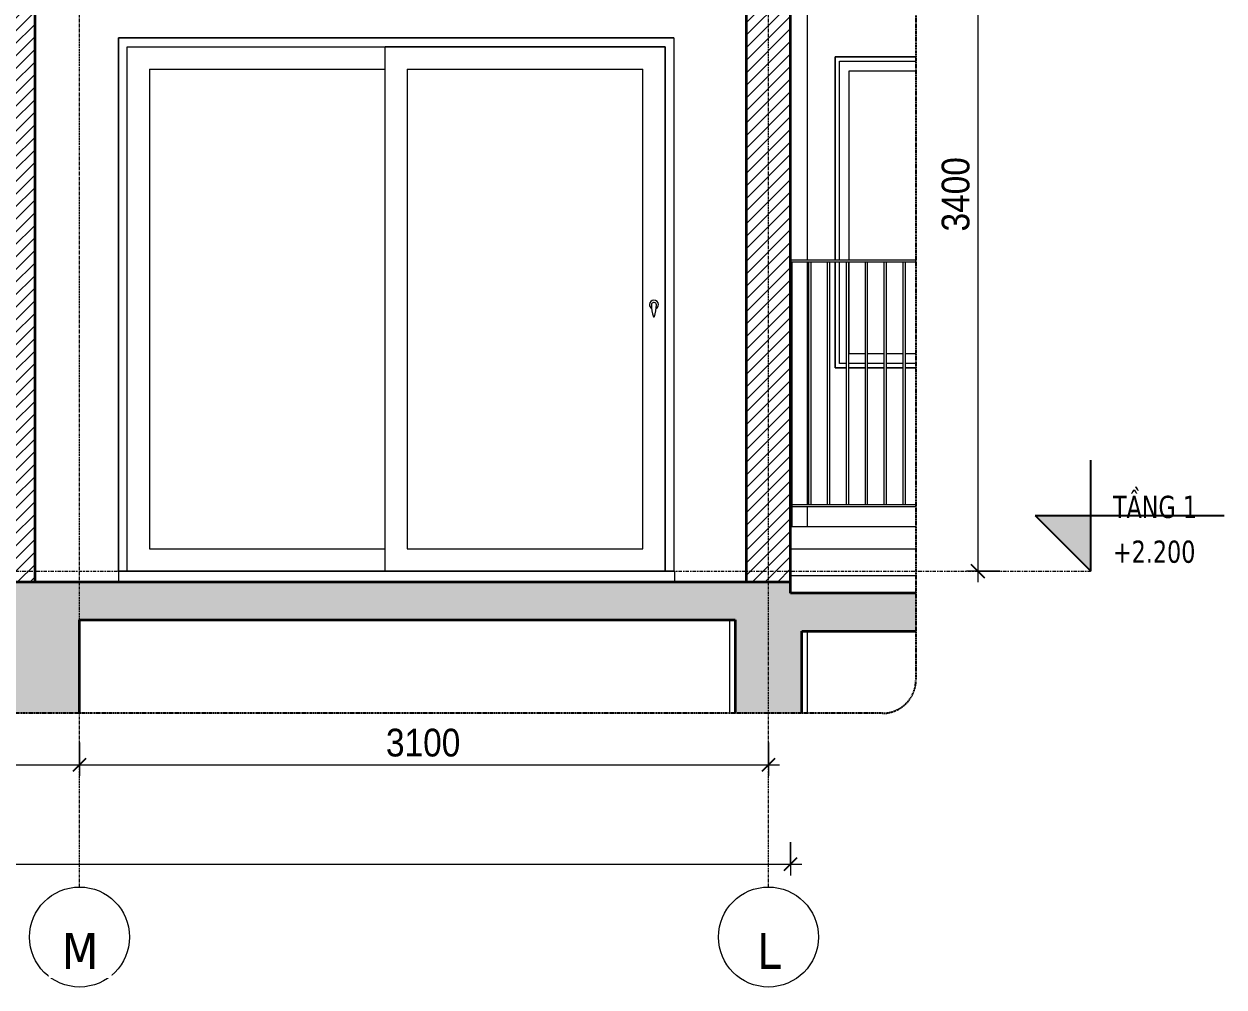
# Model space of a CAD drawing. Header units: millimetres. Extents: x 31157 to 224036, y 218 to 80529.
# Drawn here: x 115452 to 120852, y 328 to 4663 of the extents above; entities that cross this region are included whole.
import ezdxf

# ---------------------------------------------------------------- set-up
doc = ezdxf.new("R2010")
doc.units = ezdxf.units.MM
for name, pattern in [('Centre', [31.75, 6.35, -4.7625, 15.875, -4.7625]), ('Grid Line', [22.225, 12.7, -3.175, 3.175, -3.175]), ('Hidden', [7.14375, 4.7625, -2.38125])]:
    doc.linetypes.add(name, pattern=pattern)
for name, color, linetype, lineweight in [('0-5', 170, 'Continuous', 5), ('A-ANNO-DIMS', 211, 'Continuous', 9), ('A-ANNO-DIMS-50', 211, 'Continuous', 9), ('A-DETL-GENF', 92, 'Continuous', 18), ('A-DETL-GENF-4', 92, 'Hidden', 25), ('A-DETL-GENF-5', 9, 'Continuous', 18), ('A-DETL-MEDM', 33, 'Continuous', 35), ('A-DOOR', 31, 'Continuous', 18), ('A-DOOR-FRAM-1', 31, 'Continuous', 18), ('A-FLOR-2', 7, 'Continuous', 18), ('A-FLOR-HRAL', 11, 'Continuous', 18), ('A-FLOR-HRAL-2', 7, 'Continuous', 18), ('A-FLOR-LEVL', 51, 'Continuous', 9), ('A-FLOR-LEVL-1', 51, 'Continuous', 25), ('A-FLOR-LEVL-2', 51, 'Centre', 9), ('A-GLAZ', 151, 'Continuous', 18), ('A-GLAZ-4', 7, 'Continuous', 18), ('A-WALL', 113, 'Continuous', 18), ('A-WALL-5', 7, 'Continuous', 18), ('A-WALL-6', 250, 'Continuous', 35), ('A-WALL-PATT-1', 9, 'Continuous', 18), ('A-WALL-PATT-2', 111, 'Continuous', 18), ('S-BEAM-2', 7, 'Continuous', 18), ('S-COLS-8', 7, 'Continuous', 18), ('S-GRID-1', 1, 'Grid Line', 9), ('S-GRID-IDEN', 1, 'Continuous', 9)]:
    doc.layers.add(name, color=color, linetype=linetype, lineweight=lineweight)
doc.styles.add('Tahoma_B', font='tahomabd.ttf', dxfattribs={"height": 162.5})
doc.styles.add('Tahoma_B_1', font='tahomabd.ttf', dxfattribs={"width": 0.85, "height": 100})
doc.styles.add('UTM Avo', font='', dxfattribs={"width": 0.9, "height": 125})
doc.styles.get('UTM Avo').set_extended_font_data('UTM Avo')
doc.dimstyles.new('1_Dim_chi_tiet_2_5', dxfattribs={"dimscale": 304.8, "dimtxt": 124.912619, "dimasz": 0.19685, "dimexe": 0.164042, "dimexo": 0.0625, "dimgap": 0.016404, "dimtad": 1, "dimdec": 0, "dimrnd": 5, "dimzin": 0, "dimdsep": 46, "dimtxsty": 'UTM Avo', "dimblk1": 'OBLIQUE', "dimblk2": 'OBLIQUE', "dimsah": 1, "dimcen": 0.09, "dimdle": 0.164042, "dimazin": 0, "dimtfac": 1, "dimtdec": 4, "dimtix": 1, "dimtmove": 0, "dimatfit": 3, "dimfxl": 0.328084, "dimfxlon": 1, "dimtvp": 1, "dimtolj": 1, "dimtzin": 0, "dimarcsym": 2})

# ---------------------------------------------------------------- blocks, each defined once
blk = doc.blocks.new('NCV_TKTC_KET CAU_rvt-7-TKCS_CĂN HỘ LOẠI 2 - MẶT CẮT 6')
at = {"layer": 'S-BEAM-2'}
blk.add_line((-69836.9, 2300), (-69273.4, 2300), dxfattribs=at)
at = {"layer": 'S-COLS-8'}
for p, q in [((-69761.9, 3600), (-69761.9, 5100)), ((-69761.9, 2500), (-69761.9, 3590)), ((-69761.9, 2400), (-69761.9, 2490)), ((-70111.9, 1980), (-70111.9, 1560)), ((-69761.9, 1560), (-69761.9, 1930))]:
    blk.add_line(p, q, dxfattribs=at)
blk = doc.blocks.new('M_Fixed - 900 x 1400-553070-TKCS_CĂN HỘ LOẠI 2 - MẶT CẮT 6')
at = {"layer": 'A-GLAZ-4'}
for p, q in [((-69273.4, 4515), (-69636.9, 4515)), ((-69636.9, 4515), (-69636.9, 3600)), ((-69617.9, 3600), (-69617.9, 4496)), ((-69617.9, 4496), (-69273.4, 4496)), ((-69573.9, 3600), (-69573.9, 4452)), ((-69573.9, 4452), (-69273.4, 4452)), ((-69636.9, 3590), (-69636.9, 3115)), ((-69617.9, 3134), (-69617.9, 3590)), ((-69573.9, 3178), (-69573.9, 3590)), ((-69585.5, 3134), (-69617.9, 3134)), ((-69500.5, 3134), (-69575.5, 3134)), ((-69500.5, 3178), (-69573.9, 3178)), ((-69415.6, 3178), (-69490.5, 3178)), ((-69415.6, 3134), (-69490.5, 3134)), ((-69330.7, 3178), (-69405.6, 3178)), ((-69330.7, 3134), (-69405.6, 3134)), ((-69273.4, 3178), (-69320.7, 3178)), ((-69273.4, 3134), (-69320.7, 3134)), ((-69636.9, 3115), (-69585.5, 3115)), ((-69575.5, 3115), (-69500.5, 3115)), ((-69490.5, 3115), (-69415.6, 3115)), ((-69405.6, 3115), (-69330.7, 3115)), ((-69320.7, 3115), (-69273.4, 3115))]:
    blk.add_line(p, q, dxfattribs=at)
blk = doc.blocks.new('Railing - 10mm-457212-TKCS_CĂN HỘ LOẠI 2 - MẶT CẮT 6')
at = {"layer": 'A-FLOR-HRAL-2'}
for p, q in [((-69330.7, 2500), (-69330.7, 3590)), ((-69320.7, 2500), (-69320.7, 3590))]:
    blk.add_line(p, q, dxfattribs=at)
blk = doc.blocks.new('Railing - 50 x 10mm-457210-TKCS_CĂN HỘ LOẠI 2 - MẶT CẮT 6')
at = {"layer": 'A-FLOR-HRAL-2'}
for p, q in [((-69830.3, 3590), (-69836.9, 3590)), ((-69830.3, 2400), (-69830.3, 3590))]:
    blk.add_line(p, q, dxfattribs=at)
blk = doc.blocks.new('Railing - Railing-850823-TKCS_CĂN HỘ LOẠI 2 - MẶT CẮT 6')
at = {"layer": 'A-FLOR-HRAL-2'}
for p, q in [((-69835.3, 2490), (-69835.3, 2500)), ((-69835.3, 2500), (-69273.4, 2500)), ((-69273.4, 2490), (-69835.3, 2490))]:
    blk.add_line(p, q, dxfattribs=at)
for name, p in [('Railing - 50 x 10mm-457210-TKCS_CĂN HỘ LOẠI 2 - MẶT CẮT 6', (0, 0)), ('Railing - 10mm-457212-TKCS_CĂN HỘ LOẠI 2 - MẶT CẮT 6', (-424.7, 0)), ('Railing - 10mm-457212-TKCS_CĂN HỘ LOẠI 2 - MẶT CẮT 6', (-339.8, 0)), ('Railing - 10mm-457212-TKCS_CĂN HỘ LOẠI 2 - MẶT CẮT 6', (-254.8, 0)), ('Railing - 10mm-457212-TKCS_CĂN HỘ LOẠI 2 - MẶT CẮT 6', (-169.9, 0)), ('Railing - 10mm-457212-TKCS_CĂN HỘ LOẠI 2 - MẶT CẮT 6', (-84.9, 0)), ('Railing - 10mm-457212-TKCS_CĂN HỘ LOẠI 2 - MẶT CẮT 6', (0, 0))]:
    blk.add_blockref(name, p)
blk = doc.blocks.new('Top Rail Type - Top Rail_Internal_-850824-TKCS_CĂN HỘ LOẠI 2 - MẶT CẮT 6')
at = {"layer": 'A-FLOR-HRAL-2'}
for p, q in [((-69835.3, 3590), (-69835.3, 3600)), ((-69273.4, 3600), (-69835.3, 3600)), ((-69273.4, 3590), (-69835.3, 3590))]:
    blk.add_line(p, q, dxfattribs=at)
blk = doc.blocks.new('NCV_TKTC_TANG 1_rvt-7-TKCS_CĂN HỘ LOẠI 2 - MẶT CẮT 6')
at = {"layer": 'A-WALL-PATT-1'}
h = blk.add_hatch(dxfattribs=at)
h.set_pattern_fill('FP_22', color=256, style=0, pattern_type=2)
h.set_pattern_definition([(45, (-76875.88, 15875), (-28.28427, 28.28427), [])])
h.paths.add_polyline_path([(-73336.9, 2150), (-73236.9, 2150), (-73236.9, 4950), (-73336.9, 4950), (-73336.9, 2696.3)])
at = {"layer": 'A-FLOR-2'}
for p, q in [((-72860.3, 2200), (-70360.3, 2200)), ((-72860.3, 2150), (-72860.3, 2200)), ((-70360.3, 2200), (-70360.3, 2150))]:
    blk.add_line(p, q, dxfattribs=at)
at = {"layer": 'A-WALL-5'}
for p, q in [((-69636.9, 3600), (-69636.9, 4515)), ((-69636.9, 4515), (-69273.4, 4515)), ((-69636.9, 3115), (-69636.9, 3590)), ((-69585.5, 3115), (-69636.9, 3115)), ((-69500.5, 3115), (-69575.5, 3115)), ((-69415.6, 3115), (-69490.5, 3115)), ((-69330.7, 3115), (-69405.6, 3115)), ((-69273.4, 3115), (-69320.7, 3115)), ((-69273.4, 2400), (-69836.9, 2400)), ((-69836.9, 2180), (-69273.4, 2180))]:
    blk.add_line(p, q, dxfattribs=at)
at = {"layer": 'A-WALL-6'}
blk.add_line((-73236.9, 2150), (-73236.9, 4950), dxfattribs=at)
at = {"layer": 'A-FLOR-HRAL'}
for name in ['Railing - Railing-850823-TKCS_CĂN HỘ LOẠI 2 - MẶT CẮT 6', 'Top Rail Type - Top Rail_Internal_-850824-TKCS_CĂN HỘ LOẠI 2 - MẶT CẮT 6']:
    blk.add_blockref(name, (0, 0), dxfattribs=at)
at = {"layer": 'A-GLAZ'}
blk.add_blockref('M_Fixed - 900 x 1400-553070-TKCS_CĂN HỘ LOẠI 2 - MẶT CẮT 6', (0, 0), dxfattribs=at)
blk = doc.blocks.new('DEG_02-DEG_03 - DEG_02-2500x2400mm-CỬA ĐI 02 CÁNH TRƯỢT-625766-TKCS_CĂN HỘ LOẠI 2 - MẶT CẮT 6')
at = {"layer": 'A-DOOR'}
for p, q in [((-70402.3, 4560), (-71662.3, 4560)), ((-71662.3, 2200), (-71662.3, 4560)), ((-70402.3, 4560), (-70402.3, 2200)), ((-72722.3, 4460), (-72722.3, 2300)), ((-72722.3, 4460), (-71662.3, 4460)), ((-71562.3, 4460), (-71562.3, 2300)), ((-71562.3, 4460), (-70502.3, 4460)), ((-70502.3, 2300), (-70502.3, 4460)), ((-72722.3, 2300), (-71662.3, 2300)), ((-71562.3, 2300), (-70502.3, 2300)), ((-70402.3, 2200), (-71662.3, 2200))]:
    blk.add_line(p, q, dxfattribs=at)
at = {"layer": 'A-DOOR', "flags": 128}
blk.add_lwpolyline([(-70450.8, 3408.7), (-70450.8, 3408.7), (-70450.8, 3408.7), (-70450.8, 3408.7), (-70450.8, 3408.7), (-70450.8, 3408.7), (-70450.9, 3408.7), (-70450.9, 3408.7), (-70450.9, 3408.7), (-70450.9, 3408.7), (-70450.9, 3408.7), (-70451, 3408.7), (-70451, 3408.7), (-70451, 3408.7), (-70451, 3408.7), (-70451.1, 3408.7), (-70451.1, 3408.7), (-70451.1, 3408.7), (-70451.2, 3408.7), (-70451.2, 3408.7), (-70451.3, 3408.7), (-70451.3, 3408.7), (-70451.4, 3408.7), (-70451.4, 3408.7), (-70451.5, 3408.7), (-70451.5, 3408.7), (-70451.6, 3408.7), (-70451.6, 3408.7), (-70451.7, 3408.7), (-70451.7, 3408.7), (-70451.8, 3408.7), (-70451.8, 3408.7), (-70451.9, 3408.7), (-70451.9, 3408.7), (-70452, 3408.7), (-70452.1, 3408.7), (-70452.1, 3408.7), (-70452.2, 3408.7), (-70452.2, 3408.7), (-70452.3, 3408.7), (-70452.4, 3408.7), (-70452.4, 3408.7), (-70452.5, 3408.7), (-70452.5, 3408.7), (-70452.6, 3408.7), (-70452.7, 3408.7), (-70452.7, 3408.7), (-70452.8, 3408.7), (-70452.8, 3408.7), (-70452.9, 3408.7), (-70452.9, 3408.7), (-70453, 3408.7), (-70453, 3408.7), (-70453.1, 3408.7), (-70453.1, 3408.7), (-70453.2, 3408.7), (-70453.2, 3408.7), (-70453.3, 3408.7), (-70453.3, 3408.7), (-70453.4, 3408.7), (-70453.4, 3408.7), (-70453.5, 3408.7), (-70453.5, 3408.7), (-70453.5, 3408.7), (-70453.6, 3408.7), (-70453.6, 3408.7), (-70453.6, 3408.7), (-70453.7, 3408.7), (-70453.7, 3408.7), (-70453.7, 3408.7), (-70453.7, 3408.7), (-70453.7, 3408.7), (-70453.8, 3408.7), (-70453.8, 3408.7), (-70453.8, 3408.7), (-70453.8, 3408.7), (-70453.8, 3408.7), (-70453.8, 3408.7), (-70453.8, 3408.7)], dxfattribs=at)
at = {"layer": 'A-DOOR'}
for centre, radius, start, end in [((-70452.3, 3400), 20, 0, 180), ((-70453.8, 3399.2), 9.45, 90, 180), ((-70450.8, 3399.2), 9.45, 0, 90), ((-70452.3, 3400), 20, 180, 240), ((-70298.5, 3399.2), 164.8, 180, 199.134), ((-70606.1, 3399.2), 164.8, 340.866, 0), ((-70452.3, 3400), 20, 300, 0), ((-70451.9, 3346), 2.34, 199.134, 261.031), ((-70452.7, 3346), 2.34, 278.969, 340.866)]:
    blk.add_arc(centre, radius, start, end, dxfattribs=at)
at = {"layer": 'A-DOOR-FRAM-1'}
for p, q in [((-70362.3, 4600), (-72862.3, 4600)), ((-72862.3, 4600), (-72862.3, 2200)), ((-70362.3, 4600), (-70362.3, 2200)), ((-72822.3, 2200), (-72822.3, 4560)), ((-72822.3, 4560), (-70402.3, 4560)), ((-70402.3, 2200), (-70402.3, 4560)), ((-72862.3, 2200), (-72822.3, 2200)), ((-70362.3, 2200), (-70402.3, 2200))]:
    blk.add_line(p, q, dxfattribs=at)
blk = doc.blocks.new('BORDER VIEW - BORDER VIEW-3689315-TKCS_CĂN HỘ LOẠI 2 - MẶT CẮT 6')
at = {"layer": 'A-DETL-GENF-4'}
for p, q in [((-69273.4, 5870), (-69273.4, 1710)), ((-69423.4, 1560), (-78686.9, 1560))]:
    blk.add_line(p, q, dxfattribs=at)
blk.add_arc((-69423.4, 1710), 150, 270, 0, dxfattribs=at)
blk = doc.blocks.new('Level - CAO ĐỘ LEVEL-350587-TKCS_CĂN HỘ LOẠI 2 - MẶT CẮT 6')
at = {"layer": 'A-FLOR-LEVL'}
blk.add_hatch(color=256, dxfattribs=at).paths.add_polyline_path([(-68486.9, 2450), (-68486.9, 2200), (-68736.9, 2450)])
at = {"layer": 'A-FLOR-LEVL-1'}
for p, q in [((-68486.9, 2200), (-68486.9, 2700)), ((-68736.9, 2450), (-68486.9, 2200)), ((-68736.9, 2450), (-67886.9, 2450))]:
    blk.add_line(p, q, dxfattribs=at)
blk = doc.blocks.new('Grid - M_Grid Head - Circle-353313-TKCS_CĂN HỘ LOẠI 2 - MẶT CẮT 6')
at = {"layer": 'S-GRID-IDEN'}
blk.add_circle((-69936.9, 552.7), 225, dxfattribs=at)
blk = doc.blocks.new('DIMBLOCK108-TKCS_CĂN HỘ LOẠI 2 - MẶT CẮT 6')
at = {"layer": 'A-ANNO-DIMS-50'}
for p, q in [((110502, 980.4), (110502, 830.4)), ((110502, 880.4), (110502, 980.4)), ((118902, 980.4), (118902, 830.4)), ((118902, 880.4), (118902, 980.4)), ((110452, 880.4), (118952, 880.4))]:
    blk.add_line(p, q, dxfattribs=at)
at = {"layer": 'A-ANNO-DIMS-50', "lineweight": 25}
for p, q in [((110502, 880.4), (110472, 850.4)), ((110502, 880.4), (110532, 910.4)), ((118902, 880.4), (118872, 850.4)), ((118902, 880.4), (118932, 910.4))]:
    blk.add_line(p, q, dxfattribs=at)
at = {"layer": 'A-ANNO-DIMS-50', "color": 0, "insert": (114530.9, 1042.8), "char_height": 125, "width": 410.824, "attachment_point": 1, "line_spacing_factor": 1.110334, "style": 'UTM Avo'}
blk.add_mtext('8400', dxfattribs=at)
blk = doc.blocks.new('_Oblique')
at = {"color": 0, "linetype": 'ByBlock', "lineweight": -2}
blk.add_line((-0.5, -0.5), (0.5, 0.5), dxfattribs=at)
blk = doc.blocks.new('DIMBLOCK109-TKCS_CĂN HỘ LOẠI 2 - MẶT CẮT 6')
at = {"layer": 'A-ANNO-DIMS-50'}
for p, q in [((110502, 1428.1), (110502, 1278.1)), ((110502, 1328.1), (110502, 1428.1)), ((115702.1, 1428.1), (115702.1, 1278.1)), ((115702.1, 1328.1), (115702.1, 1428.1)), ((110452, 1328.1), (115702.1, 1328.1))]:
    blk.add_line(p, q, dxfattribs=at)
at = {"layer": 'A-ANNO-DIMS-50', "lineweight": 25}
for p, q in [((110502, 1328.1), (110532, 1358.1)), ((115702.1, 1328.1), (115732.1, 1358.1)), ((110502, 1328.1), (110472, 1298.1)), ((115702.1, 1328.1), (115672.1, 1298.1))]:
    blk.add_line(p, q, dxfattribs=at)
at = {"layer": 'A-ANNO-DIMS-50', "color": 0, "insert": (112930.9, 1490.5), "char_height": 125, "width": 410.824, "attachment_point": 1, "line_spacing_factor": 1.110334, "style": 'UTM Avo'}
blk.add_mtext('5200', dxfattribs=at)
blk = doc.blocks.new('DIMBLOCK110-TKCS_CĂN HỘ LOẠI 2 - MẶT CẮT 6')
at = {"layer": 'A-ANNO-DIMS-50'}
for p, q in [((115702.1, 1428.1), (115702.1, 1278.1)), ((115702.1, 1328.1), (115702.1, 1428.1)), ((118802, 1428.1), (118802, 1278.1)), ((118802, 1328.1), (118802, 1428.1)), ((115702.1, 1328.1), (118852, 1328.1))]:
    blk.add_line(p, q, dxfattribs=at)
at = {"layer": 'A-ANNO-DIMS-50', "lineweight": 25}
for p, q in [((115702.1, 1328.1), (115732.1, 1358.1)), ((118802, 1328.1), (118832, 1358.1)), ((115702.1, 1328.1), (115672.1, 1298.1)), ((118802, 1328.1), (118772, 1298.1))]:
    blk.add_line(p, q, dxfattribs=at)
at = {"layer": 'A-ANNO-DIMS-50', "color": 0, "insert": (117080.9, 1490.5), "char_height": 125, "width": 410.824, "attachment_point": 1, "line_spacing_factor": 1.110334, "style": 'UTM Avo'}
blk.add_mtext('3100', dxfattribs=at)
blk = doc.blocks.new('DIMBLOCK118-TKCS_CĂN HỘ LOẠI 2 - MẶT CẮT 6')
at = {"layer": 'A-ANNO-DIMS-50', "lineweight": 25}
for p, q in [((119743.9, 5600), (119713.9, 5630)), ((119743.9, 5600), (119773.9, 5570)), ((119743.9, 2200), (119713.9, 2230)), ((119743.9, 2200), (119773.9, 2170))]:
    blk.add_line(p, q, dxfattribs=at)
at = {"layer": 'A-ANNO-DIMS-50'}
for p, q in [((119743.9, 5650), (119743.9, 2150)), ((119843.9, 5600), (119693.9, 5600)), ((119743.9, 5600), (119843.9, 5600)), ((119843.9, 2200), (119693.9, 2200)), ((119743.9, 2200), (119843.9, 2200))]:
    blk.add_line(p, q, dxfattribs=at)
at = {"layer": 'A-ANNO-DIMS-50', "color": 0, "insert": (119581.5, 3728.8), "char_height": 125, "width": 410.824, "attachment_point": 1, "rotation": 90, "line_spacing_factor": 1.110334, "style": 'UTM Avo'}
blk.add_mtext('3400', dxfattribs=at)

msp = doc.modelspace()

# ---------------------------------------------------------------- hatches: boundary and pattern name
at = {"layer": 'A-DETL-GENF-5'}
h = msp.add_hatch(dxfattribs=at)
h.set_pattern_fill('FP_23', color=256, style=0, pattern_type=2)
h.set_pattern_definition([(50, (111863.1, 15875), (364.368, -31.8783), [38.1, -419.1]), (355, (111863.1, 15875), (-70.486, 382.113), [30.48, -335.28]), (100.451, (111893.46, 15872.34), (293.885, 350.233), [32.38, -356.18]), (46.184, (111863.1, 15976.6), (542.158, -84.086), [57.15, -628.65]), (96.636, (111908.3, 15969.6), (474.805, 494.855), [48.57, -534.27]), (351.184, (111863.1, 15976.6), (474.81, 494.85), [45.72, -502.92]), (21, (111913.9, 15951.2), (303.2285, -204.5305), [38.1, -419.1]), (326, (111913.9, 15951.2), (123.604, 368.376), [30.48, -335.28]), (71.451, (111939.17, 15934.16), (426.834, 163.843), [32.38, -356.18]), (37.5, (111863.1, 15875), (6.1766, 169.1102), [3.353, -327.863, 3.353, -337.007, -336.55]), (37.5, (111863.1, 15875), (6.1766, 169.1102), [-671.576, 3.353, -333.197]), (7.5, (111863.1, 15875), (133.6389, 200.3615), [3.353, -190.703, 3.353, -320.243, -128.27]), (7.5, (111863.1, 15875), (133.6389, 200.3615), [-517.652, 3.353, -124.917]), (327.5, (111749.82, 15875), (271.1818, -11.4584), [3.353, -123.647, 3.353, -392.887, -525.78]), (327.5, (111749.82, 15875), (271.1818, -11.4584), [-523.24, 3.353, -522.427]), (317.5, (111699.02, 15875), (296.2585, 50.853), [3.353, -161.747, 3.353, -259.791, -373.38]), (317.5, (111699.02, 15875), (296.2585, 50.853), [-428.244, 3.353, -370.027]), (45, (111863.1, 15875), (-125.7236, 125.7236), []), (45, (111863.1, 16065.5), (-125.7236, 125.7236), [])])
h.paths.add_polyline_path([(115502.1, 1560), (115702.1, 1560), (115702.1, 1980), (118652, 1980), (118652, 1560), (118952, 1560), (118952, 1930), (119465.5, 1930), (119465.5, 2100), (118902, 2100), (118902, 2150), (112202, 2150), (112202, 2100), (110502, 2100), (110502, 1560), (110805.7, 1560), (110805.7, 1930), (112305.7, 1930), (112305.7, 1980), (115402.1, 1980), (115402.1, 1560), (115407.6, 1560)])
h.paths.add_polyline_path([(110702, 4900), (110805.7, 4900), (110805.7, 5500), (110502, 5500), (110502, 4900), (110529.9, 4900)])
h.paths.add_polyline_path([(115402.1, 4950), (115702.1, 4950), (115702.1, 5335), (118652, 5335), (118652, 4950), (118952, 4950), (118952, 5500), (115502, 5500), (115502, 5550), (112202, 5550), (112202, 5050), (112402, 5050), (112402, 5385), (115402.1, 5385), (115402.1, 5032.2)])
at = {"layer": 'A-WALL-PATT-2'}
h = msp.add_hatch(dxfattribs=at)
h.set_pattern_fill('FP_22', color=256, style=0, pattern_type=2)
h.set_pattern_definition([(45, (111863.1, 15875), (-28.28427, 28.28427), [])])
h.paths.add_polyline_path([(118902, 2150), (118902, 4950), (118702, 4950), (118702, 2150)])

# ---------------------------------------------------------------- linework, layer by layer
at = {"layer": 'A-DETL-MEDM'}
for p, q in [((118902, 2150), (112202, 2150)), ((118902, 2100), (118902, 2150)), ((119465.5, 2100), (118902, 2100)), ((115702.1, 1560), (115702.1, 1980)), ((115702.1, 1980), (118652, 1980)), ((118652, 1980), (118652, 1560)), ((118952, 1560), (118952, 1930)), ((118952, 1930), (119465.5, 1930))]:
    msp.add_line(p, q, dxfattribs=at)
at = {"layer": 'A-FLOR-LEVL-2'}
msp.add_line((109495.8, 2200), (120252, 2200), dxfattribs=at)
at = {"layer": 'A-WALL'}
for p, q in [((115876.7, 2200), (115876.7, 4600)), ((115876.7, 4600), (118376.7, 4600)), ((118376.7, 4600), (118376.7, 2200)), ((118376.7, 2200), (115876.7, 2200))]:
    msp.add_line(p, q, dxfattribs=at)
at = {"layer": 'A-WALL-6'}
for p, q in [((118702, 4950), (118702, 2150)), ((118902, 2150), (118902, 4950))]:
    msp.add_line(p, q, dxfattribs=at)
at = {"layer": 'S-GRID-1'}
for p, q in [((115702.1, 2027.7), (115702.1, 5675)), ((118802, 2027.7), (118802, 5675)), ((115702.1, 777.7), (115702.1, 2027.7)), ((118802, 777.7), (118802, 2027.7))]:
    msp.add_line(p, q, dxfattribs=at)

# ---------------------------------------------------------------- block references
at = {"layer": '0-5'}
for name in ['NCV_TKTC_KET CAU_rvt-7-TKCS_CĂN HỘ LOẠI 2 - MẶT CẮT 6', 'NCV_TKTC_TANG 1_rvt-7-TKCS_CĂN HỘ LOẠI 2 - MẶT CẮT 6']:
    msp.add_blockref(name, (188739, 0), dxfattribs=at)
at = {"layer": 'A-DETL-GENF'}
msp.add_blockref('BORDER VIEW - BORDER VIEW-3689315-TKCS_CĂN HỘ LOẠI 2 - MẶT CẮT 6', (188739, 0), dxfattribs=at)
at = {"layer": 'A-DOOR'}
msp.add_blockref('DEG_02-DEG_03 - DEG_02-2500x2400mm-CỬA ĐI 02 CÁNH TRƯỢT-625766-TKCS_CĂN HỘ LOẠI 2 - MẶT CẮT 6', (188739, 0), dxfattribs=at)
at = {"layer": 'A-FLOR-LEVL-1'}
msp.add_blockref('Level - CAO ĐỘ LEVEL-350587-TKCS_CĂN HỘ LOẠI 2 - MẶT CẮT 6', (188739, 0), dxfattribs=at)
at = {"layer": 'S-GRID-IDEN'}
for p in [(185639, 0), (188739, 0)]:
    msp.add_blockref('Grid - M_Grid Head - Circle-353313-TKCS_CĂN HỘ LOẠI 2 - MẶT CẮT 6', p, dxfattribs=at)

# ---------------------------------------------------------------- texts
at = {"layer": 'A-FLOR-LEVL', "char_height": 100, "line_spacing_factor": 0.996129, "style": 'Tahoma_B_1'}
for s, insert, width, attachment_point in [('\\pt510,1020,1530,2040,2550,3060,3570,4080,4590,5100,5610,6120,6630,7140,7650,8160,8670,9180,9690,10200,10710,11220,11730,12240,12750,13260,13770,14280,14790,15300,15810,16320;TẦNG 1', (120352.3, 2437.2), 452.625, 7), ('\\pt212.5,425,637.5,850,1062.5,1275,1487.5,1700,1912.5,2125,2337.5,2550,2762.5,2975,3187.5,3400,3612.5,3825,4037.5,4250,4462.5,4675,4887.5,5100,5312.5,5525,5737.5,5950,6162.5,6375,6587.5,6800;+2.200', (120352.3, 2337.5), 441.575, 1)]:
    msp.add_mtext(s, dxfattribs=dict(at, insert=insert, width=width, attachment_point=attachment_point))

# ---------------------------------------------------------------- dimensions: what is measured, and where the dimension line sits
at = {"layer": 'A-ANNO-DIMS'}
dim = msp.add_linear_dim(base=(119743.9, 2200), p1=(119843.9, 5600), p2=(119843.9, 2200), angle=90, dimstyle='1_Dim_chi_tiet_2_5', override={"dimpost": '<>', "dimfxl": 3400}, dxfattribs=at)
dim.commit()
dim.dimension.update_dxf_attribs({"geometry": 'DIMBLOCK118-TKCS_CĂN HỘ LOẠI 2 - MẶT CẮT 6', "text_midpoint": (119674.2, 3900)})
for base, p1, p2, override, picture, middle in [((115702.1, 1328.1), (110502, 1428.1), (115702.1, 1428.1), {"dimpost": '<>', "dimfxl": 5200.050696}, 'DIMBLOCK109-TKCS_CĂN HỘ LOẠI 2 - MẶT CẮT 6', (113102.1, 1397.8)), ((118802, 1328.1), (115702.1, 1428.1), (118802, 1428.1), {"dimpost": '<>', "dimfxl": 3099.949304}, 'DIMBLOCK110-TKCS_CĂN HỘ LOẠI 2 - MẶT CẮT 6', (117252.1, 1397.8)), ((118902, 880.4), (110502, 980.4), (118902, 980.4), {"dimpost": '<>', "dimfxl": 8400}, 'DIMBLOCK108-TKCS_CĂN HỘ LOẠI 2 - MẶT CẮT 6', (114702, 950.1))]:
    dim = msp.add_linear_dim(base=base, p1=p1, p2=p2, dimstyle='1_Dim_chi_tiet_2_5', override=override, dxfattribs=at)
    dim.commit()
    dim.dimension.update_dxf_attribs({"geometry": picture, "text_midpoint": middle})

# ---------------------------------------------------------------- next in the draw order: texts
at = {"layer": 'S-GRID-IDEN', "char_height": 162.5, "attachment_point": 5, "line_spacing_factor": 0.996129, "style": 'Tahoma_B', "bg_fill": 3, "box_fill_scale": 1.25, "bg_fill_color": 256, "bg_fill_true_color": 13158600, "bg_fill_transparency": 0}
for s, insert, width in [('\\pt634.99962,1269.99925,1905.0005,2540.00013,3174.99975,3809.99937,4445.00062,5080.00025,5714.99987,6349.9995,6985.00075,7620.00037,8255,8889.99962,9524.99925,10160.0005,10795.00013,11429.99975,12064.99938,12700.00063,13335.00025,13969.99988,14604.9995,15240.00075,15875.00038,16510,17144.99963,17779.99925,18415.0005,19050.00013,19684.99975,20319.99938;M', (115704.2, 490.3), 202), ('\\pt634.99962,1269.99925,1905.0005,2540.00013,3174.99975,3809.99937,4445.00062,5080.00025,5714.99987,6349.9995,6985.00075,7620.00037,8255,8889.99962,9524.99925,10160.0005,10795.00013,11429.99975,12064.99938,12700.00063,13335.00025,13969.99988,14604.9995,15240.00075,15875.00038,16510,17144.99963,17779.99925,18415.0005,19050.00013,19684.99975,20319.99938;L', (118804.1, 490.3), 129)]:
    msp.add_mtext(s, dxfattribs=dict(at, insert=insert, width=width))

doc.saveas('drawing.dxf')
